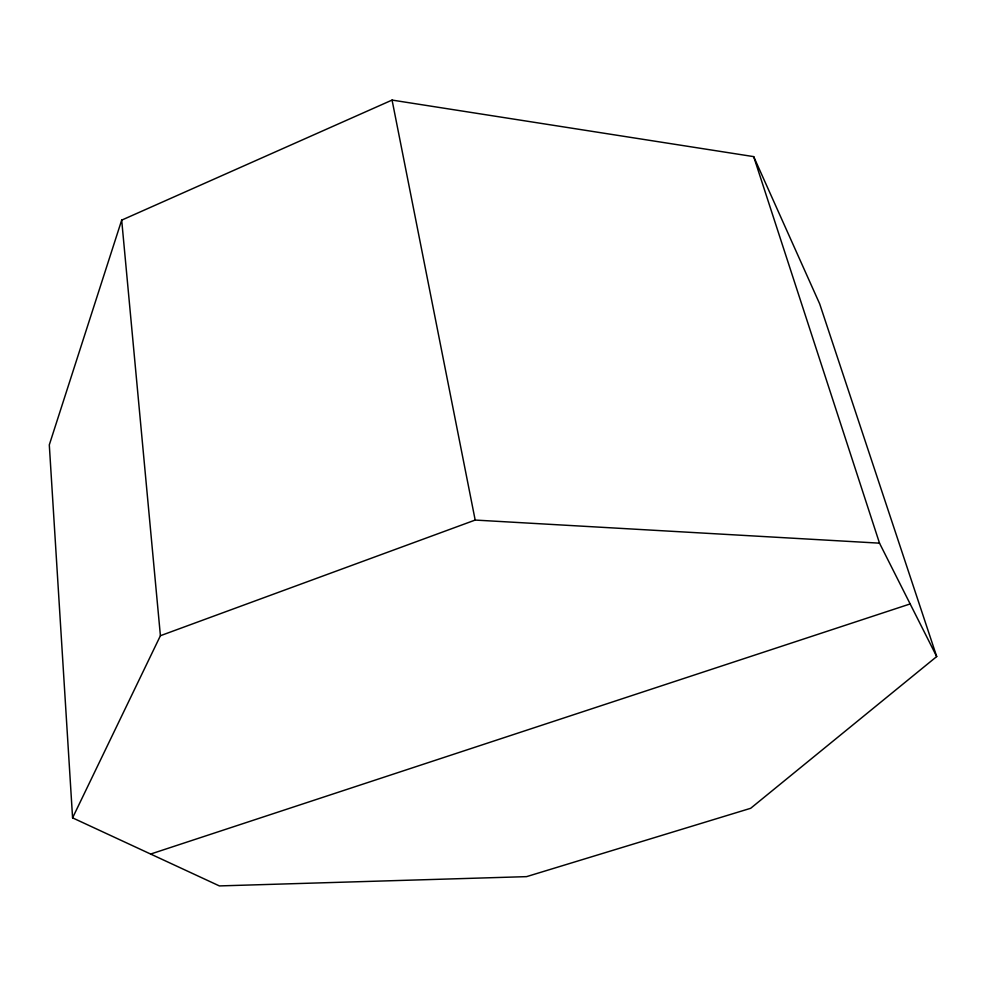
<?xml version="1.0" encoding="UTF-8"?>
<svg xmlns="http://www.w3.org/2000/svg" width="986" height="986" viewBox="0 0 986 986"><rect width="100%" height="100%" fill="white"/><g stroke="black" fill="none" stroke-linecap="round" stroke-linejoin="round"><path stroke-width="1.48" d="M121.685 220.137L49.3 444.883L72.582 817.862L219.385 885.921L526.561 876.64L750.666 808.298L936.7 656.565L819.674 303.848L753.686 156.626L392.071 100.079L121.685 220.137L160.41 635.711L72.582 817.862M160.41 635.711L475.178 520.066L879.512 543.163L936.7 656.565M150.624 854.049L910.152 603.937M753.686 156.626L879.512 543.163M392.071 100.079L475.178 520.066"/></g></svg>
